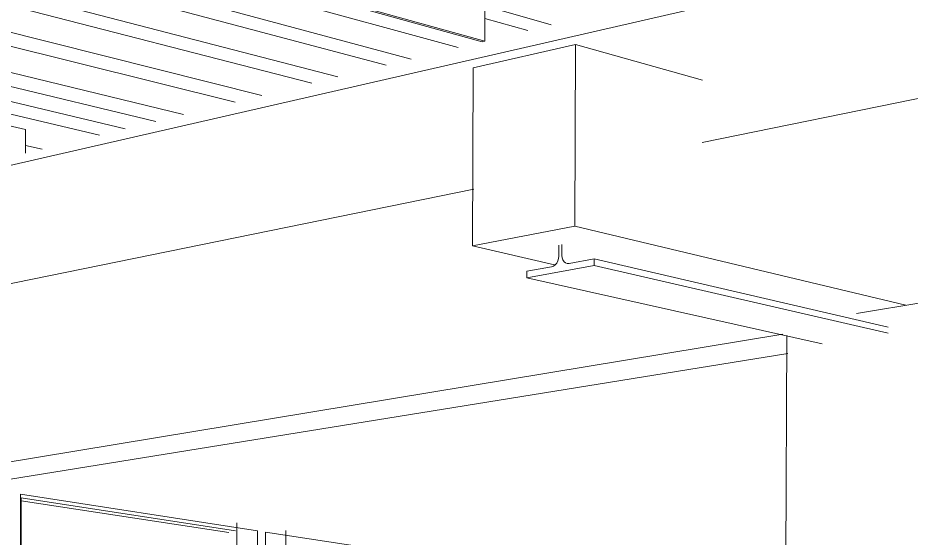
# Model space of a CAD drawing. Header units: inches. Extents: x 490.8 to 498.2, y -67.1 to -6.9.
# Drawn here: x 494.7023 to 494.9301, y -56.0037 to -55.8712 of the extents above; entities that cross this region are included whole.
import ezdxf

# ---------------------------------------------------------------- set-up
doc = ezdxf.new("R2010")
doc.units = ezdxf.units.IN
doc.header["$MEASUREMENT"] = 0
for name, color, linetype, lineweight in [('A-DOOR-FRAM', 31, 'Continuous', 9), ('A-GLAZ', 151, 'Continuous', 13), ('A-PART', 2, 'Continuous', 9), ('A-ROOF', 132, 'Continuous', 13), ('A-WALL', 113, 'Continuous', 13), ('A-WALL-PATT', 111, 'Continuous', 13), ('Q-CASE', 31, 'Continuous', 9), ('S-BEAM', 12, 'Continuous', 9)]:
    doc.layers.add(name, color=color, linetype=linetype, lineweight=lineweight)

# ---------------------------------------------------------------- blocks, each defined once
blk = doc.blocks.new('FP_49-Back Patio1')
at = {"layer": 'A-WALL-PATT', "lineweight": 9}
for p, q in [((64.59016, -55.87573), (64.69032, -55.89943)), ((64.66486, -55.90365), (64.66908, -55.90461))]:
    blk.add_line(p, q, dxfattribs=at)
blk = doc.blocks.new('FP_50-Back Patio1')
at = {"layer": 'A-WALL-PATT', "lineweight": 9}
for p, q in [((64.58606, -55.82698), (64.77516, -55.87873)), ((64.58607, -55.83791), (64.75684, -55.8832)), ((64.58608, -55.84884), (64.73791, -55.88782)), ((64.5861, -55.85976), (64.71834, -55.8926)), ((64.58611, -55.87068), (64.69809, -55.89754)), ((64.78197, -55.87132), (64.7929, -55.8744))]:
    blk.add_line(p, q, dxfattribs=at)
blk = doc.blocks.new('FP_52-Back Patio1')
at = {"layer": 'A-PART'}
for p, q in [((64.57478, -55.8201), (64.78132, -55.87723)), ((64.57479, -55.83113), (64.76321, -55.88165)), ((64.57481, -55.84216), (64.74449, -55.88622)), ((64.57483, -55.85318), (64.72514, -55.89094)), ((64.57485, -55.86419), (64.70513, -55.89582)), ((64.78198, -55.86813), (64.79887, -55.87295))]:
    blk.add_line(p, q, dxfattribs=at)
blk = doc.blocks.new('FP_53-Back Patio1')
at = {"layer": 'A-PART'}
blk.add_line((64.59017, -55.87913), (64.68376, -55.90103), dxfattribs=at)

msp = doc.modelspace()

# ---------------------------------------------------------------- linework, layer by layer
at = {"layer": 'A-DOOR-FRAM'}
for p, q in [((494.70289, -56.16803), (494.70298, -55.99249)), ((494.70298, -55.99249), (494.76345, -56.00186)), ((494.70311, -56.16803), (494.7032, -55.99343)), ((494.7032, -55.99343), (494.75785, -56.00185)), ((494.75617, -56.00232), (494.7032, -55.99419)), ((494.75819, -55.99982), (494.75778, -56.23141)), ((494.7702, -56.23086), (494.77067, -56.00177)), ((494.76345, -56.00186), (494.76302, -56.23118)), ((494.76502, -56.23109), (494.76547, -56.00217)), ((494.76547, -56.00217), (494.80279, -56.00794))]:
    msp.add_line(p, q, dxfattribs=at)
at = {"layer": 'A-GLAZ', "lineweight": 9}
for p, q in [((494.82137, -55.87706), (494.75541, -55.85879)), ((494.82141, -55.86473), (494.82137, -55.87706)), ((494.82137, -55.87706), (494.8207, -55.87722)), ((494.70428, -55.8996), (494.62289, -55.88076)), ((494.70428, -55.90567), (494.70428, -55.8996))]:
    msp.add_line(p, q, dxfattribs=at)
at = {"layer": 'A-PART'}
msp.add_line((494.73751, -55.89754), (494.62958, -55.87165), dxfattribs=at)
msp.add_line((494.73751, -55.89754), (494.62958, -55.87165), dxfattribs=at)
at = {"layer": 'A-ROOF'}
for p, q in [((494.96267, -55.84865), (494.55186, -55.94276)), ((494.87678, -55.90296), (494.96244, -55.88551)), ((494.55194, -55.96911), (494.81859, -55.91481))]:
    msp.add_line(p, q, dxfattribs=at)
at = {"layer": 'Q-CASE'}
for p, q in [((494.84455, -55.87792), (494.81841, -55.88387)), ((494.84438, -55.92425), (494.84455, -55.87792)), ((494.87685, -55.88704), (494.84455, -55.87792)), ((494.81841, -55.88387), (494.81826, -55.92928)), ((494.81826, -55.92928), (494.84438, -55.92425)), ((494.92872, -55.94439), (494.84438, -55.92425)), ((494.81826, -55.92928), (494.83919, -55.93406)), ((494.91617, -55.94649), (494.93358, -55.94358)), ((494.89736, -55.95172), (494.61498, -55.99841)), ((494.89746, -56.14522), (494.89842, -55.95207)), ((494.63063, -56.00002), (494.89864, -55.95671))]:
    msp.add_line(p, q, dxfattribs=at)
at = {"layer": 'S-BEAM'}
for p, q in [((494.84105, -55.93172), (494.84106, -55.92893)), ((494.84028, -55.92908), (494.84027, -55.93187)), ((494.8493, -55.93254), (494.8429, -55.93373)), ((494.8493, -55.93422), (494.8493, -55.93254)), ((494.8493, -55.93254), (494.92424, -55.94994)), ((494.83211, -55.93739), (494.8493, -55.93422)), ((494.83841, -55.93457), (494.83211, -55.93574)), ((494.83211, -55.93574), (494.83211, -55.93739)), ((494.92425, -55.9515), (494.8493, -55.93422)), ((494.90736, -55.95425), (494.83211, -55.93739))]:
    msp.add_line(p, q, dxfattribs=at)
for points in [[(494.84027, -55.93187, 0), (494.84021, -55.93249, 0), (494.84002, -55.93309, 0), (494.83972, -55.93363, 0), (494.83934, -55.93408, 0), (494.83889, -55.9344, 0), (494.83841, -55.93457, 0)], [(494.8429, -55.93373, 0), (494.84242, -55.93374, 0), (494.84197, -55.93359, 0), (494.84159, -55.93329, 0), (494.84129, -55.93285, 0), (494.84111, -55.93232, 0), (494.84105, -55.93172, 0)]]:
    msp.add_polyline3d(points, dxfattribs=at)

# ---------------------------------------------------------------- block references
at = {"layer": 'A-PART'}
for name in ['FP_52-Back Patio1', 'FP_53-Back Patio1']:
    msp.add_blockref(name, (430.03942, 0), dxfattribs=at)
at = {"layer": 'A-WALL', "lineweight": 9}
for name in ['FP_50-Back Patio1', 'FP_49-Back Patio1']:
    msp.add_blockref(name, (430.03942, 0), dxfattribs=at)

doc.saveas('drawing.dxf')
